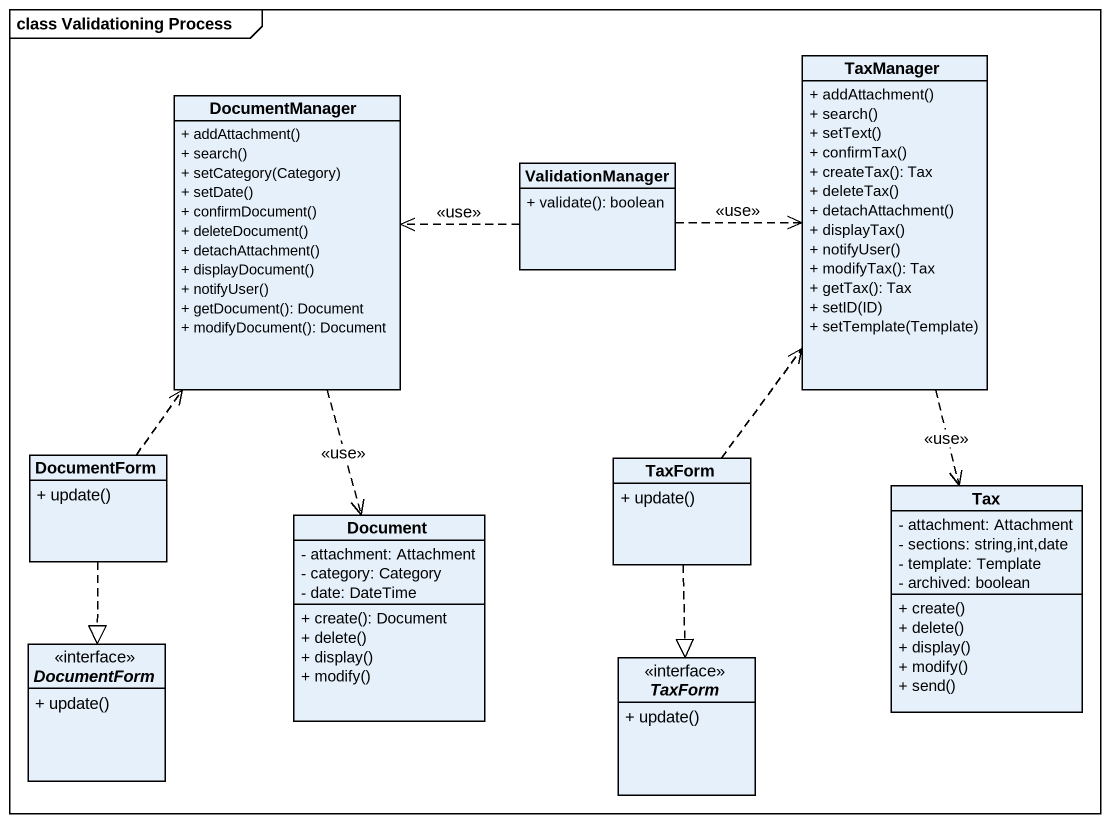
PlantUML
@startuml
mainframe class Validationing Process
hide circle
hide empty members
skinparam classAttributeIconSize 0
class DocumentManager {
  + addAttachment()
  + search()
  + setCategory(Category)
  + setDate()
  + confirmDocument()
  + deleteDocument()
  + detachAttachment()
  + displayDocument()
  + notifyUser()
  + getDocument(): Document
  + modifyDocument(): Document
}
class TaxManager {
  + addAttachment()
  + search()
  + setText()
  + confirmTax()
  + createTax(): Tax
  + deleteTax()
  + detachAttachment()
  + displayTax()
  + notifyUser()
  + modifyTax(): Tax
  + getTax(): Tax
  + setID(ID)
  + setTemplate(Template)
}
class ValidationManager {
  + validate(): boolean
}
class DocumentForm {
  + update()
}
class Document {
  - attachment: Attachment
  - category: Category
  - date: DateTime
  + create(): Document
  + delete()
  + display()
  + modify()
}
class TaxForm {
  + update()
}
class Tax {
  - attachment: Attachment
  - sections: string,int,date
  - template: Template
  - archived: boolean
  + create()
  + delete()
  + display()
  + modify()
  + send()
}
interface "DocumentForm" as DocumentForm_2 {
  + update()
}
interface "TaxForm" as TaxForm_2 {
  + update()
}
DocumentManager ..> Document : <<use>>
TaxManager ..> Tax : <<use>>
ValidationManager .left.> DocumentManager : <<use>>
ValidationManager .right.> TaxManager : <<use>>
DocumentForm .up.> DocumentManager
DocumentForm ..|> DocumentForm_2
TaxForm .up.> TaxManager
TaxForm ..|> TaxForm_2
@enduml
